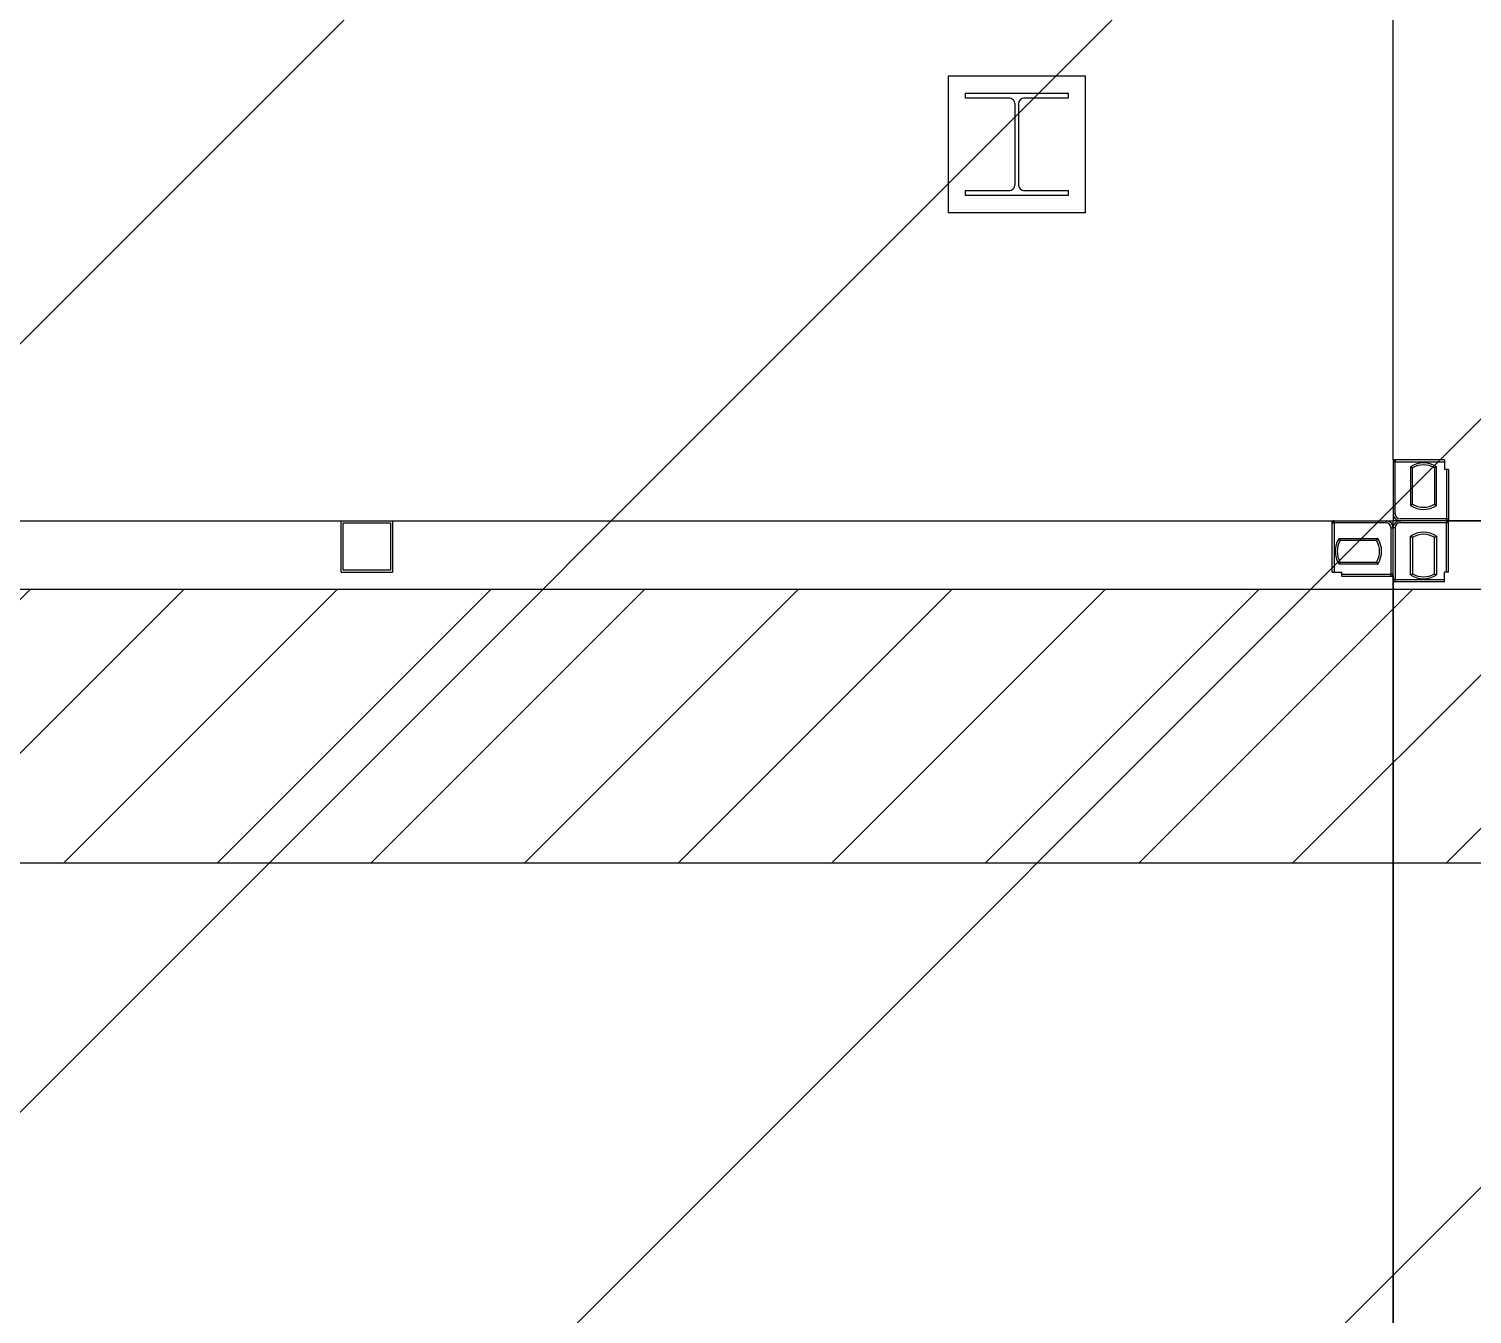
# Model space of a CAD drawing. Header units: millimetres. Extents: x -300 to 383236, y -195106 to -144646.
# Drawn here: x 296413.6 to 296666.8, y -149957.1 to -149731.7 of the extents above; entities that cross this region are included whole.
import ezdxf

# ---------------------------------------------------------------- set-up
doc = ezdxf.new("R2010")
doc.units = ezdxf.units.MM
doc.header["$LTSCALE"] = 60
doc.layers.add('C_TEXT_01', color=2, linetype='Continuous')

# ---------------------------------------------------------------- blocks, each defined once
blk = doc.blocks.new('KEY PLAN_NEW')
h = blk.add_hatch()
h.set_pattern_fill('ANSI31', color=253, scale=2)
h.set_pattern_definition([(45, (-1396.921, -1800.0236), (-4.490128, 4.490128), [])])
edge = h.paths.add_edge_path()
edge.add_line((-2006.862, -1075.944), (-2006.862, -1091.944))
edge.add_line((-2006.862, -1091.944), (-2067.862, -1091.944))
edge.add_line((-2067.862, -1091.944), (-2067.862, -1375.944))
edge.add_line((-2067.862, -1375.944), (-2006.862, -1375.944))
edge.add_line((-2006.862, -1375.944), (-2006.862, -1391.944))
edge.add_line((-2006.862, -1391.944), (-2007.862, -1391.944))
edge.add_line((-2007.862, -1391.944), (-2007.862, -1488.944))
edge.add_line((-2007.862, -1488.944), (-2008.306, -1488.944))
edge.add_arc((-2028.716, -1493.497), 20.912, 12.57767, 76.57873)
edge.add_line((-2023.862, -1473.157), (-2023.862, -1391.944))
edge.add_line((-2023.862, -1391.944), (-2247.862, -1391.944))
edge.add_line((-2247.862, -1391.944), (-2247.862, -1488.944))
edge.add_line((-2247.862, -1488.944), (-2263.862, -1488.944))
edge.add_line((-2263.862, -1488.944), (-2263.862, -1452.184))
edge.add_line((-2263.862, -1452.184), (-2549.862, -1452.184))
edge.add_line((-2549.862, -1452.184), (-2549.862, -1488.944))
edge.add_line((-2549.862, -1488.944), (-2565.862, -1488.944))
edge.add_line((-2565.862, -1488.944), (-2565.862, -1427.944))
edge.add_line((-2565.862, -1427.944), (-2720.862, -1427.944))
edge.add_line((-2720.862, -1427.944), (-2720.862, -1411.944))
edge.add_line((-2720.862, -1411.944), (-2623.862, -1411.944))
edge.add_line((-2623.862, -1411.944), (-2623.862, -1075.944))
edge.add_line((-2623.862, -1075.944), (-2563.862, -1075.944))
edge.add_line((-2563.862, -1075.944), (-2563.862, -1071.944))
edge.add_line((-2563.862, -1071.944), (-2547.862, -1071.944))
edge.add_line((-2547.862, -1071.944), (-2547.862, -1091.944))
edge.add_line((-2547.862, -1091.944), (-2607.862, -1091.944))
edge.add_line((-2607.862, -1091.944), (-2607.862, -1411.944))
edge.add_line((-2607.862, -1411.944), (-2549.862, -1411.944))
edge.add_line((-2549.862, -1411.944), (-2549.862, -1436.184))
edge.add_line((-2549.862, -1436.184), (-2263.862, -1436.184))
edge.add_line((-2263.862, -1436.184), (-2263.862, -1375.944))
edge.add_line((-2263.862, -1375.944), (-2083.862, -1375.944))
edge.add_line((-2083.862, -1375.944), (-2083.862, -1075.944))
edge.add_line((-2083.862, -1075.944), (-2006.862, -1075.944))
at = {"color": 253}
for p, q in [((-2123.862, -1368.384, 46), (-2123.862, -1075.504, 46)), ((-2123.862, -1368.384, 46), (-2123.862, -1371.944, 46)), ((-2120.862, -1368.384, 46), (-2120.862, -1368.944, 46)), ((-2120.622, -1368.944, 46), (-2120.862, -1368.944, 46)), ((-2240.302, -1371.944, 46), (-2127.422, -1371.944, 46)), ((-2185.362, -1374.944, 46), (-2185.362, -1371.944, 46)), ((-2182.362, -1371.944, 46), (-2182.362, -1374.944, 46)), ((-2127.422, -1371.944, 46), (-2123.862, -1371.944, 46)), ((-2123.862, -1375.504, 46), (-2123.862, -1371.944, 46)), ((-2120.622, -1371.944, 46), (-2123.862, -1371.944, 46)), ((-2123.862, -1375.184, 46), (-2123.862, -1371.944, 46)), ((-2120.622, -1371.944, 46), (-2123.862, -1371.944, 46)), ((-2120.622, -1371.944, 46), (-2067.102, -1371.944, 46)), ((-2067.102, -1371.944, 46), (-2120.622, -1371.944, 46)), ((-2185.242, -1374.824, 46), (-2185.242, -1372.064, 46)), ((-2185.242, -1372.064, 46), (-2182.482, -1372.064, 46)), ((-2182.482, -1372.064, 46), (-2182.482, -1374.824, 46)), ((-2185.362, -1374.944, 46), (-2182.362, -1374.944, 46)), ((-2182.482, -1374.824, 46), (-2185.242, -1374.824, 46)), ((-2182.482, -1374.824, 46), (-2185.242, -1374.824, 46)), ((-2127.422, -1374.944, 46), (-2126.862, -1374.944, 46)), ((-2126.862, -1375.184, 46), (-2126.862, -1374.944, 46)), ((-2123.862, -1375.184, 46), (-2123.862, -1428.704, 46)), ((-2120.622, -1374.944, 46), (-2120.862, -1374.944, 46)), ((-2120.862, -1375.504, 46), (-2120.862, -1374.944, 46)), ((-2263.862, -1375.944, 46), (-2083.862, -1375.944, 46)), ((-2123.862, -1488.384, 46), (-2123.862, -1375.504, 46)), ((-2247.862, -1391.944, 46), (-2023.862, -1391.944, 46))]:
    blk.add_line(p, q, dxfattribs=at)
at = {"color": 253, "linetype": 'Continuous'}
for p, q in [((-2120.862, -1368.384, 46), (-2123.862, -1368.384, 46)), ((-2123.742, -1368.504, 46), (-2123.862, -1368.504, 46)), ((-2123.742, -1368.384, 46), (-2123.742, -1368.504, 46)), ((-2123.742, -1368.504, 46), (-2120.862, -1368.504, 46)), ((-2123.742, -1371.534, 46), (-2123.742, -1368.504, 46)), ((-2122.837, -1368.782, 46), (-2122.837, -1371.045, 46)), ((-2122.717, -1370.979, 46), (-2122.717, -1368.849, 46)), ((-2121.447, -1368.849, 46), (-2121.447, -1370.979, 46)), ((-2121.327, -1371.045, 46), (-2121.327, -1368.782, 46)), ((-2120.742, -1368.944, 46), (-2120.742, -1371.824, 46)), ((-2120.622, -1368.944, 46), (-2120.622, -1371.944, 46)), ((-2127.422, -1374.944, 46), (-2127.422, -1371.944, 46)), ((-2127.302, -1372.064, 46), (-2127.302, -1371.944, 46)), ((-2124.272, -1372.064, 46), (-2124.272, -1371.944, 46)), ((-2123.742, -1371.534, 46), (-2123.862, -1371.534, 46)), ((-2120.742, -1371.824, 46), (-2123.452, -1371.824, 46)), ((-2123.452, -1372.064, 46), (-2123.452, -1371.944, 46)), ((-2120.742, -1371.944, 46), (-2120.742, -1371.824, 46)), ((-2120.622, -1371.824, 46), (-2120.742, -1371.824, 46)), ((-2120.742, -1371.944, 46), (-2120.742, -1372.064, 46)), ((-2120.622, -1374.944, 46), (-2120.622, -1371.944, 46)), ((-2127.422, -1372.064, 46), (-2127.302, -1372.064, 46)), ((-2127.302, -1372.064, 46), (-2127.302, -1374.944, 46)), ((-2124.272, -1372.064, 46), (-2127.302, -1372.064, 46)), ((-2123.982, -1372.064, 46), (-2123.982, -1372.064, 46)), ((-2123.982, -1372.064, 46), (-2123.982, -1372.064, 46)), ((-2123.982, -1372.354, 46), (-2123.862, -1372.354, 46)), ((-2123.982, -1375.064, 46), (-2123.982, -1372.354, 46)), ((-2123.742, -1372.354, 46), (-2123.862, -1372.354, 46)), ((-2123.742, -1372.064, 46), (-2123.742, -1372.064, 46)), ((-2123.742, -1372.064, 46), (-2123.742, -1372.064, 46)), ((-2123.742, -1372.354, 46), (-2123.742, -1375.384, 46)), ((-2120.742, -1372.064, 46), (-2123.452, -1372.064, 46)), ((-2122.837, -1375.105, 46), (-2122.837, -1372.842, 46)), ((-2121.327, -1372.842, 46), (-2121.327, -1375.105, 46)), ((-2120.622, -1372.064, 46), (-2120.742, -1372.064, 46)), ((-2120.742, -1374.944, 46), (-2120.742, -1372.064, 46)), ((-2127.023, -1372.969, 46), (-2124.761, -1372.969, 46)), ((-2124.827, -1373.089, 46), (-2126.957, -1373.089, 46)), ((-2122.717, -1372.909, 46), (-2122.717, -1375.039, 46)), ((-2121.447, -1375.039, 46), (-2121.447, -1372.909, 46)), ((-2124.761, -1374.479, 46), (-2127.023, -1374.479, 46)), ((-2126.957, -1374.359, 46), (-2124.827, -1374.359, 46)), ((-2126.862, -1375.064, 46), (-2123.982, -1375.064, 46)), ((-2126.862, -1375.184, 46), (-2123.862, -1375.184, 46)), ((-2123.862, -1375.064, 46), (-2123.982, -1375.064, 46)), ((-2123.982, -1375.184, 46), (-2123.982, -1375.064, 46)), ((-2123.742, -1375.384, 46), (-2123.862, -1375.384, 46)), ((-2123.742, -1375.504, 46), (-2123.742, -1375.384, 46)), ((-2123.742, -1375.384, 46), (-2120.862, -1375.384, 46)), ((-2120.862, -1375.504, 46), (-2123.862, -1375.504, 46))]:
    blk.add_line(p, q, dxfattribs=at)
for centre, radius, start, end in [((-2123.742, -1368.504, 46), 0.12, 90, 180), ((-2122.082, -1369.914, 46), 1.36, 56.27916, 123.72084), ((-2122.082, -1369.914, 46), 1.24, 59.1964, 120.8036), ((-2122.082, -1369.914, 46), 1.36, 236.27916, 303.72084), ((-2122.082, -1369.914, 46), 1.24, 239.1964, 300.8036), ((-2127.302, -1372.064, 46), 0.12, 90, 180), ((-2124.272, -1372.354, 46), 0.41, 0, 90), ((-2123.452, -1371.534, 46), 0.41, 180, 270), ((-2123.452, -1372.354, 46), 0.41, 90, 180), ((-2123.452, -1371.534, 46), 0.29, 180, 270), ((-2120.742, -1371.824, 46), 0.12, 270, 0), ((-2120.742, -1372.064, 46), 0.12, 0, 90), ((-2124.272, -1372.354, 46), 0.29, 0, 90), ((-2123.452, -1372.354, 46), 0.29, 90, 180), ((-2122.082, -1373.974, 46), 1.36, 56.27916, 123.72084), ((-2122.082, -1373.974, 46), 1.24, 59.1964, 120.8036), ((-2125.892, -1373.724, 46), 1.36, 146.27916, 213.72084), ((-2125.892, -1373.724, 46), 1.24, 149.1964, 210.8036), ((-2125.892, -1373.724, 46), 1.24, 329.1964, 30.8036), ((-2125.892, -1373.724, 46), 1.36, 326.27916, 33.72084), ((-2123.982, -1375.064, 46), 0.12, 270, 0), ((-2123.742, -1375.384, 46), 0.12, 180, 270), ((-2122.082, -1373.974, 46), 1.36, 236.27916, 303.72084), ((-2122.082, -1373.974, 46), 1.24, 239.1964, 300.8036)]:
    blk.add_arc(centre, radius, start, end, dxfattribs=at)
for points, knots in [([(-2122.837, -1368.782, 46), (-2122.836, -1368.783, 46), (-2122.836, -1368.783, 46), (-2122.835, -1368.783, 46), (-2122.834, -1368.784, 46), (-2122.832, -1368.785, 46), (-2122.829, -1368.786, 46), (-2122.827, -1368.787, 46), (-2122.822, -1368.79, 46), (-2122.818, -1368.792, 46), (-2122.811, -1368.796, 46), (-2122.807, -1368.798, 46), (-2122.802, -1368.801, 46), (-2122.8, -1368.802, 46), (-2122.798, -1368.804, 46), (-2122.797, -1368.804, 46), (-2122.795, -1368.805, 46), (-2122.794, -1368.806, 46), (-2122.79, -1368.808, 46), (-2122.786, -1368.81, 46), (-2122.779, -1368.813, 46), (-2122.776, -1368.815, 46), (-2122.77, -1368.819, 46), (-2122.767, -1368.821, 46), (-2122.763, -1368.823, 46), (-2122.762, -1368.823, 46), (-2122.761, -1368.824, 46), (-2122.76, -1368.824, 46), (-2122.758, -1368.826, 46), (-2122.756, -1368.826, 46), (-2122.752, -1368.829, 46), (-2122.749, -1368.83, 46), (-2122.744, -1368.833, 46), (-2122.741, -1368.835, 46), (-2122.739, -1368.836, 46), (-2122.738, -1368.837, 46), (-2122.737, -1368.837, 46), (-2122.736, -1368.838, 46), (-2122.735, -1368.838, 46), (-2122.734, -1368.839, 46), (-2122.731, -1368.841, 46), (-2122.729, -1368.842, 46), (-2122.725, -1368.844, 46), (-2122.724, -1368.844, 46), (-2122.722, -1368.845, 46), (-2122.722, -1368.846, 46), (-2122.721, -1368.846, 46), (-2122.721, -1368.846, 46), (-2122.72, -1368.847, 46), (-2122.72, -1368.847, 46), (-2122.719, -1368.848, 46), (-2122.718, -1368.848, 46), (-2122.717, -1368.848, 46), (-2122.717, -1368.849, 46)], [0, 0, 0, 0, 0.00782, 0.00782, 0.015639, 0.031279, 0.031279, 0.062557, 0.062557, 0.125114, 0.125114, 0.187671, 0.187671, 0.21895, 0.21895, 0.234589, 0.234589, 0.250228, 0.250228, 0.312785, 0.312785, 0.375342, 0.375342, 0.437899, 0.437899, 0.453538, 0.453538, 0.469178, 0.469178, 0.500456, 0.500456, 0.563013, 0.563013, 0.62557, 0.62557, 0.641209, 0.641209, 0.656849, 0.656849, 0.688127, 0.688127, 0.750684, 0.750684, 0.813241, 0.813241, 0.828881, 0.828881, 0.84452, 0.84452, 0.875798, 0.875798, 0.938355, 1, 1, 1, 1]), ([(-2121.447, -1368.849, 46), (-2121.447, -1368.848, 46), (-2121.446, -1368.848, 46), (-2121.445, -1368.848, 46), (-2121.444, -1368.847, 46), (-2121.443, -1368.847, 46), (-2121.442, -1368.846, 46), (-2121.442, -1368.846, 46), (-2121.442, -1368.846, 46), (-2121.441, -1368.845, 46), (-2121.44, -1368.844, 46), (-2121.438, -1368.844, 46), (-2121.435, -1368.842, 46), (-2121.433, -1368.841, 46), (-2121.43, -1368.839, 46), (-2121.429, -1368.838, 46), (-2121.427, -1368.838, 46), (-2121.427, -1368.837, 46), (-2121.426, -1368.837, 46), (-2121.425, -1368.836, 46), (-2121.422, -1368.835, 46), (-2121.42, -1368.833, 46), (-2121.414, -1368.83, 46), (-2121.412, -1368.829, 46), (-2121.407, -1368.826, 46), (-2121.406, -1368.826, 46), (-2121.404, -1368.824, 46), (-2121.403, -1368.824, 46), (-2121.402, -1368.823, 46), (-2121.401, -1368.823, 46), (-2121.397, -1368.821, 46), (-2121.394, -1368.819, 46), (-2121.387, -1368.815, 46), (-2121.384, -1368.813, 46), (-2121.377, -1368.81, 46), (-2121.374, -1368.808, 46), (-2121.37, -1368.806, 46), (-2121.369, -1368.805, 46), (-2121.367, -1368.804, 46), (-2121.366, -1368.804, 46), (-2121.363, -1368.802, 46), (-2121.362, -1368.801, 46), (-2121.356, -1368.798, 46), (-2121.353, -1368.796, 46), (-2121.345, -1368.792, 46), (-2121.342, -1368.79, 46), (-2121.336, -1368.787, 46), (-2121.334, -1368.786, 46), (-2121.331, -1368.785, 46), (-2121.33, -1368.784, 46), (-2121.329, -1368.783, 46), (-2121.328, -1368.783, 46), (-2121.327, -1368.783, 46), (-2121.327, -1368.782, 46)], [0, 0, 0, 0, 0.06206, 0.12459, 0.12459, 0.155854, 0.155854, 0.171487, 0.171487, 0.187119, 0.187119, 0.249648, 0.249648, 0.312178, 0.312178, 0.343442, 0.343442, 0.359075, 0.359075, 0.374707, 0.374707, 0.437236, 0.437236, 0.499766, 0.499766, 0.53103, 0.53103, 0.546663, 0.546663, 0.562295, 0.562295, 0.624824, 0.624824, 0.687353, 0.687353, 0.749883, 0.749883, 0.765515, 0.765515, 0.781147, 0.781147, 0.812412, 0.812412, 0.874941, 0.874941, 0.937471, 0.937471, 0.968735, 0.968735, 0.984368, 0.992184, 0.992184, 1, 1, 1, 1]), ([(-2122.837, -1371.045, 46), (-2122.836, -1371.045, 46), (-2122.836, -1371.044, 46), (-2122.835, -1371.044, 46), (-2122.834, -1371.043, 46), (-2122.832, -1371.042, 46), (-2122.829, -1371.041, 46), (-2122.827, -1371.04, 46), (-2122.822, -1371.037, 46), (-2122.818, -1371.035, 46), (-2122.811, -1371.031, 46), (-2122.807, -1371.029, 46), (-2122.802, -1371.026, 46), (-2122.8, -1371.025, 46), (-2122.798, -1371.024, 46), (-2122.797, -1371.023, 46), (-2122.795, -1371.022, 46), (-2122.794, -1371.022, 46), (-2122.79, -1371.019, 46), (-2122.786, -1371.017, 46), (-2122.779, -1371.014, 46), (-2122.776, -1371.012, 46), (-2122.77, -1371.008, 46), (-2122.767, -1371.007, 46), (-2122.763, -1371.004, 46), (-2122.762, -1371.004, 46), (-2122.761, -1371.003, 46), (-2122.76, -1371.003, 46), (-2122.758, -1371.002, 46), (-2122.756, -1371.001, 46), (-2122.752, -1370.998, 46), (-2122.749, -1370.997, 46), (-2122.744, -1370.994, 46), (-2122.741, -1370.993, 46), (-2122.739, -1370.991, 46), (-2122.738, -1370.991, 46), (-2122.737, -1370.99, 46), (-2122.736, -1370.99, 46), (-2122.735, -1370.989, 46), (-2122.734, -1370.988, 46), (-2122.731, -1370.986, 46), (-2122.729, -1370.985, 46), (-2122.725, -1370.984, 46), (-2122.724, -1370.983, 46), (-2122.722, -1370.982, 46), (-2122.722, -1370.982, 46), (-2122.721, -1370.981, 46), (-2122.721, -1370.981, 46), (-2122.72, -1370.981, 46), (-2122.72, -1370.98, 46), (-2122.719, -1370.98, 46), (-2122.718, -1370.979, 46), (-2122.717, -1370.979, 46), (-2122.717, -1370.979, 46)], [0, 0, 0, 0, 0.00782, 0.00782, 0.015639, 0.031279, 0.031279, 0.062557, 0.062557, 0.125114, 0.125114, 0.187671, 0.187671, 0.21895, 0.21895, 0.234589, 0.234589, 0.250228, 0.250228, 0.312785, 0.312785, 0.375342, 0.375342, 0.437899, 0.437899, 0.453538, 0.453538, 0.469178, 0.469178, 0.500456, 0.500456, 0.563013, 0.563013, 0.62557, 0.62557, 0.641209, 0.641209, 0.656849, 0.656849, 0.688127, 0.688127, 0.750684, 0.750684, 0.813241, 0.813241, 0.828881, 0.828881, 0.84452, 0.84452, 0.875798, 0.875798, 0.938355, 1, 1, 1, 1]), ([(-2121.447, -1370.979, 46), (-2121.447, -1370.979, 46), (-2121.446, -1370.979, 46), (-2121.445, -1370.98, 46), (-2121.444, -1370.98, 46), (-2121.443, -1370.981, 46), (-2121.442, -1370.981, 46), (-2121.442, -1370.981, 46), (-2121.442, -1370.982, 46), (-2121.441, -1370.982, 46), (-2121.44, -1370.983, 46), (-2121.438, -1370.984, 46), (-2121.435, -1370.985, 46), (-2121.433, -1370.986, 46), (-2121.43, -1370.988, 46), (-2121.429, -1370.989, 46), (-2121.427, -1370.99, 46), (-2121.427, -1370.99, 46), (-2121.426, -1370.991, 46), (-2121.425, -1370.991, 46), (-2121.422, -1370.993, 46), (-2121.42, -1370.994, 46), (-2121.414, -1370.997, 46), (-2121.412, -1370.998, 46), (-2121.407, -1371.001, 46), (-2121.406, -1371.002, 46), (-2121.404, -1371.003, 46), (-2121.403, -1371.003, 46), (-2121.402, -1371.004, 46), (-2121.401, -1371.004, 46), (-2121.397, -1371.007, 46), (-2121.394, -1371.008, 46), (-2121.387, -1371.012, 46), (-2121.384, -1371.014, 46), (-2121.377, -1371.017, 46), (-2121.374, -1371.019, 46), (-2121.37, -1371.022, 46), (-2121.369, -1371.022, 46), (-2121.367, -1371.023, 46), (-2121.366, -1371.024, 46), (-2121.363, -1371.025, 46), (-2121.362, -1371.026, 46), (-2121.356, -1371.029, 46), (-2121.353, -1371.031, 46), (-2121.345, -1371.035, 46), (-2121.342, -1371.037, 46), (-2121.336, -1371.04, 46), (-2121.334, -1371.041, 46), (-2121.331, -1371.042, 46), (-2121.33, -1371.043, 46), (-2121.329, -1371.044, 46), (-2121.328, -1371.044, 46), (-2121.327, -1371.045, 46), (-2121.327, -1371.045, 46)], [0, 0, 0, 0, 0.06206, 0.12459, 0.12459, 0.155854, 0.155854, 0.171487, 0.171487, 0.187119, 0.187119, 0.249648, 0.249648, 0.312178, 0.312178, 0.343442, 0.343442, 0.359075, 0.359075, 0.374707, 0.374707, 0.437236, 0.437236, 0.499766, 0.499766, 0.53103, 0.53103, 0.546663, 0.546663, 0.562295, 0.562295, 0.624824, 0.624824, 0.687353, 0.687353, 0.749883, 0.749883, 0.765515, 0.765515, 0.781147, 0.781147, 0.812412, 0.812412, 0.874941, 0.874941, 0.937471, 0.937471, 0.968735, 0.968735, 0.984368, 0.992184, 0.992184, 1, 1, 1, 1]), ([(-2122.837, -1372.842, 46), (-2122.836, -1372.843, 46), (-2122.836, -1372.843, 46), (-2122.835, -1372.843, 46), (-2122.834, -1372.844, 46), (-2122.832, -1372.845, 46), (-2122.829, -1372.846, 46), (-2122.827, -1372.847, 46), (-2122.822, -1372.85, 46), (-2122.818, -1372.852, 46), (-2122.811, -1372.856, 46), (-2122.807, -1372.858, 46), (-2122.802, -1372.861, 46), (-2122.8, -1372.862, 46), (-2122.798, -1372.864, 46), (-2122.797, -1372.864, 46), (-2122.795, -1372.865, 46), (-2122.794, -1372.866, 46), (-2122.79, -1372.868, 46), (-2122.786, -1372.87, 46), (-2122.779, -1372.873, 46), (-2122.776, -1372.875, 46), (-2122.77, -1372.879, 46), (-2122.767, -1372.881, 46), (-2122.763, -1372.883, 46), (-2122.762, -1372.883, 46), (-2122.761, -1372.884, 46), (-2122.76, -1372.884, 46), (-2122.758, -1372.886, 46), (-2122.756, -1372.886, 46), (-2122.752, -1372.889, 46), (-2122.749, -1372.89, 46), (-2122.744, -1372.893, 46), (-2122.741, -1372.895, 46), (-2122.739, -1372.896, 46), (-2122.738, -1372.897, 46), (-2122.737, -1372.897, 46), (-2122.736, -1372.898, 46), (-2122.735, -1372.898, 46), (-2122.734, -1372.899, 46), (-2122.731, -1372.901, 46), (-2122.729, -1372.902, 46), (-2122.725, -1372.904, 46), (-2122.724, -1372.904, 46), (-2122.722, -1372.905, 46), (-2122.722, -1372.906, 46), (-2122.721, -1372.906, 46), (-2122.721, -1372.906, 46), (-2122.72, -1372.907, 46), (-2122.72, -1372.907, 46), (-2122.719, -1372.908, 46), (-2122.718, -1372.908, 46), (-2122.717, -1372.908, 46), (-2122.717, -1372.909, 46)], [0, 0, 0, 0, 0.00782, 0.00782, 0.015639, 0.031279, 0.031279, 0.062557, 0.062557, 0.125114, 0.125114, 0.187671, 0.187671, 0.21895, 0.21895, 0.234589, 0.234589, 0.250228, 0.250228, 0.312785, 0.312785, 0.375342, 0.375342, 0.437899, 0.437899, 0.453538, 0.453538, 0.469178, 0.469178, 0.500456, 0.500456, 0.563013, 0.563013, 0.62557, 0.62557, 0.641209, 0.641209, 0.656849, 0.656849, 0.688127, 0.688127, 0.750684, 0.750684, 0.813241, 0.813241, 0.828881, 0.828881, 0.84452, 0.84452, 0.875798, 0.875798, 0.938355, 1, 1, 1, 1]), ([(-2121.447, -1372.909, 46), (-2121.447, -1372.908, 46), (-2121.446, -1372.908, 46), (-2121.445, -1372.908, 46), (-2121.444, -1372.907, 46), (-2121.443, -1372.907, 46), (-2121.442, -1372.906, 46), (-2121.442, -1372.906, 46), (-2121.442, -1372.906, 46), (-2121.441, -1372.905, 46), (-2121.44, -1372.904, 46), (-2121.438, -1372.904, 46), (-2121.435, -1372.902, 46), (-2121.433, -1372.901, 46), (-2121.43, -1372.899, 46), (-2121.429, -1372.898, 46), (-2121.427, -1372.898, 46), (-2121.427, -1372.897, 46), (-2121.426, -1372.897, 46), (-2121.425, -1372.896, 46), (-2121.422, -1372.895, 46), (-2121.42, -1372.893, 46), (-2121.414, -1372.89, 46), (-2121.412, -1372.889, 46), (-2121.407, -1372.886, 46), (-2121.406, -1372.886, 46), (-2121.404, -1372.884, 46), (-2121.403, -1372.884, 46), (-2121.402, -1372.883, 46), (-2121.401, -1372.883, 46), (-2121.397, -1372.881, 46), (-2121.394, -1372.879, 46), (-2121.387, -1372.875, 46), (-2121.384, -1372.873, 46), (-2121.377, -1372.87, 46), (-2121.374, -1372.868, 46), (-2121.37, -1372.866, 46), (-2121.369, -1372.865, 46), (-2121.367, -1372.864, 46), (-2121.366, -1372.864, 46), (-2121.363, -1372.862, 46), (-2121.362, -1372.861, 46), (-2121.356, -1372.858, 46), (-2121.353, -1372.856, 46), (-2121.345, -1372.852, 46), (-2121.342, -1372.85, 46), (-2121.336, -1372.847, 46), (-2121.334, -1372.846, 46), (-2121.331, -1372.845, 46), (-2121.33, -1372.844, 46), (-2121.329, -1372.843, 46), (-2121.328, -1372.843, 46), (-2121.327, -1372.843, 46), (-2121.327, -1372.842, 46)], [0, 0, 0, 0, 0.06206, 0.12459, 0.12459, 0.155854, 0.155854, 0.171487, 0.171487, 0.187119, 0.187119, 0.249648, 0.249648, 0.312178, 0.312178, 0.343442, 0.343442, 0.359075, 0.359075, 0.374707, 0.374707, 0.437236, 0.437236, 0.499766, 0.499766, 0.53103, 0.53103, 0.546663, 0.546663, 0.562295, 0.562295, 0.624824, 0.624824, 0.687353, 0.687353, 0.749883, 0.749883, 0.765515, 0.765515, 0.781147, 0.781147, 0.812412, 0.812412, 0.874941, 0.874941, 0.937471, 0.937471, 0.968735, 0.968735, 0.984368, 0.992184, 0.992184, 1, 1, 1, 1]), ([(-2127.023, -1372.969, 46), (-2127.023, -1372.969, 46), (-2127.022, -1372.97, 46), (-2127.022, -1372.97, 46), (-2127.021, -1372.972, 46), (-2127.02, -1372.973, 46), (-2127.019, -1372.976, 46), (-2127.018, -1372.978, 46), (-2127.015, -1372.983, 46), (-2127.013, -1372.987, 46), (-2127.009, -1372.994, 46), (-2127.007, -1372.998, 46), (-2127.004, -1373.003, 46), (-2127.003, -1373.005, 46), (-2127.002, -1373.008, 46), (-2127.001, -1373.009, 46), (-2127, -1373.01, 46), (-2127, -1373.011, 46), (-2126.997, -1373.016, 46), (-2126.996, -1373.019, 46), (-2126.992, -1373.026, 46), (-2126.99, -1373.029, 46), (-2126.987, -1373.036, 46), (-2126.985, -1373.039, 46), (-2126.983, -1373.043, 46), (-2126.982, -1373.043, 46), (-2126.981, -1373.045, 46), (-2126.981, -1373.046, 46), (-2126.98, -1373.048, 46), (-2126.979, -1373.049, 46), (-2126.977, -1373.054, 46), (-2126.975, -1373.056, 46), (-2126.972, -1373.061, 46), (-2126.971, -1373.064, 46), (-2126.969, -1373.067, 46), (-2126.969, -1373.067, 46), (-2126.968, -1373.069, 46), (-2126.968, -1373.069, 46), (-2126.967, -1373.071, 46), (-2126.966, -1373.072, 46), (-2126.965, -1373.075, 46), (-2126.964, -1373.077, 46), (-2126.962, -1373.08, 46), (-2126.961, -1373.081, 46), (-2126.96, -1373.083, 46), (-2126.96, -1373.083, 46), (-2126.959, -1373.084, 46), (-2126.959, -1373.084, 46), (-2126.959, -1373.085, 46), (-2126.959, -1373.086, 46), (-2126.958, -1373.087, 46), (-2126.957, -1373.087, 46), (-2126.957, -1373.088, 46), (-2126.957, -1373.089, 46)], [0, 0, 0, 0, 0.00782, 0.00782, 0.015639, 0.031279, 0.031279, 0.062557, 0.062557, 0.125114, 0.125114, 0.187671, 0.187671, 0.21895, 0.21895, 0.234589, 0.234589, 0.250228, 0.250228, 0.312785, 0.312785, 0.375342, 0.375342, 0.437899, 0.437899, 0.453538, 0.453538, 0.469178, 0.469178, 0.500456, 0.500456, 0.563013, 0.563013, 0.62557, 0.62557, 0.641209, 0.641209, 0.656849, 0.656849, 0.688127, 0.688127, 0.750684, 0.750684, 0.813241, 0.813241, 0.828881, 0.828881, 0.84452, 0.84452, 0.875798, 0.875798, 0.938355, 1, 1, 1, 1]), ([(-2124.761, -1372.969, 46), (-2124.761, -1372.969, 46), (-2124.761, -1372.97, 46), (-2124.762, -1372.97, 46), (-2124.762, -1372.972, 46), (-2124.763, -1372.973, 46), (-2124.765, -1372.976, 46), (-2124.766, -1372.978, 46), (-2124.769, -1372.983, 46), (-2124.771, -1372.987, 46), (-2124.774, -1372.994, 46), (-2124.776, -1372.998, 46), (-2124.779, -1373.003, 46), (-2124.78, -1373.005, 46), (-2124.782, -1373.008, 46), (-2124.782, -1373.009, 46), (-2124.783, -1373.01, 46), (-2124.784, -1373.011, 46), (-2124.786, -1373.016, 46), (-2124.788, -1373.019, 46), (-2124.792, -1373.026, 46), (-2124.793, -1373.029, 46), (-2124.797, -1373.036, 46), (-2124.799, -1373.039, 46), (-2124.801, -1373.043, 46), (-2124.801, -1373.043, 46), (-2124.802, -1373.045, 46), (-2124.803, -1373.046, 46), (-2124.804, -1373.048, 46), (-2124.805, -1373.049, 46), (-2124.807, -1373.054, 46), (-2124.809, -1373.056, 46), (-2124.811, -1373.061, 46), (-2124.813, -1373.064, 46), (-2124.814, -1373.067, 46), (-2124.815, -1373.067, 46), (-2124.815, -1373.069, 46), (-2124.816, -1373.069, 46), (-2124.817, -1373.071, 46), (-2124.817, -1373.072, 46), (-2124.819, -1373.075, 46), (-2124.82, -1373.077, 46), (-2124.822, -1373.08, 46), (-2124.823, -1373.081, 46), (-2124.824, -1373.083, 46), (-2124.824, -1373.083, 46), (-2124.824, -1373.084, 46), (-2124.824, -1373.084, 46), (-2124.825, -1373.085, 46), (-2124.825, -1373.086, 46), (-2124.826, -1373.087, 46), (-2124.826, -1373.087, 46), (-2124.827, -1373.088, 46), (-2124.827, -1373.089, 46)], [0, 0, 0, 0, 0.00782, 0.00782, 0.015639, 0.031279, 0.031279, 0.062557, 0.062557, 0.125114, 0.125114, 0.187671, 0.187671, 0.21895, 0.21895, 0.234589, 0.234589, 0.250228, 0.250228, 0.312785, 0.312785, 0.375342, 0.375342, 0.437899, 0.437899, 0.453538, 0.453538, 0.469178, 0.469178, 0.500456, 0.500456, 0.563013, 0.563013, 0.62557, 0.62557, 0.641209, 0.641209, 0.656849, 0.656849, 0.688127, 0.688127, 0.750684, 0.750684, 0.813241, 0.813241, 0.828881, 0.828881, 0.84452, 0.84452, 0.875798, 0.875798, 0.938355, 1, 1, 1, 1]), ([(-2126.957, -1374.359, 46), (-2126.957, -1374.359, 46), (-2126.957, -1374.36, 46), (-2126.958, -1374.36, 46), (-2126.959, -1374.362, 46), (-2126.959, -1374.362, 46), (-2126.959, -1374.363, 46), (-2126.959, -1374.363, 46), (-2126.96, -1374.364, 46), (-2126.96, -1374.364, 46), (-2126.961, -1374.366, 46), (-2126.962, -1374.367, 46), (-2126.964, -1374.371, 46), (-2126.965, -1374.372, 46), (-2126.966, -1374.375, 46), (-2126.967, -1374.376, 46), (-2126.968, -1374.378, 46), (-2126.968, -1374.379, 46), (-2126.969, -1374.38, 46), (-2126.969, -1374.38, 46), (-2126.971, -1374.383, 46), (-2126.972, -1374.386, 46), (-2126.975, -1374.391, 46), (-2126.977, -1374.394, 46), (-2126.979, -1374.398, 46), (-2126.98, -1374.399, 46), (-2126.981, -1374.402, 46), (-2126.981, -1374.402, 46), (-2126.982, -1374.404, 46), (-2126.983, -1374.405, 46), (-2126.985, -1374.408, 46), (-2126.987, -1374.412, 46), (-2126.99, -1374.418, 46), (-2126.992, -1374.421, 46), (-2126.996, -1374.428, 46), (-2126.997, -1374.431, 46), (-2127, -1374.436, 46), (-2127, -1374.437, 46), (-2127.001, -1374.439, 46), (-2127.002, -1374.439, 46), (-2127.003, -1374.442, 46), (-2127.004, -1374.444, 46), (-2127.007, -1374.449, 46), (-2127.009, -1374.453, 46), (-2127.013, -1374.46, 46), (-2127.015, -1374.464, 46), (-2127.018, -1374.469, 46), (-2127.019, -1374.471, 46), (-2127.02, -1374.474, 46), (-2127.021, -1374.475, 46), (-2127.022, -1374.477, 46), (-2127.022, -1374.478, 46), (-2127.023, -1374.478, 46), (-2127.023, -1374.479, 46)], [0, 0, 0, 0, 0.06206, 0.12459, 0.12459, 0.155854, 0.155854, 0.171487, 0.171487, 0.187119, 0.187119, 0.249648, 0.249648, 0.312178, 0.312178, 0.343442, 0.343442, 0.359075, 0.359075, 0.374707, 0.374707, 0.437236, 0.437236, 0.499766, 0.499766, 0.53103, 0.53103, 0.546663, 0.546663, 0.562295, 0.562295, 0.624824, 0.624824, 0.687353, 0.687353, 0.749883, 0.749883, 0.765515, 0.765515, 0.781147, 0.781147, 0.812412, 0.812412, 0.874941, 0.874941, 0.937471, 0.937471, 0.968735, 0.968735, 0.984368, 0.992184, 0.992184, 1, 1, 1, 1]), ([(-2124.827, -1374.359, 46), (-2124.827, -1374.359, 46), (-2124.826, -1374.36, 46), (-2124.826, -1374.36, 46), (-2124.825, -1374.362, 46), (-2124.825, -1374.362, 46), (-2124.824, -1374.363, 46), (-2124.824, -1374.363, 46), (-2124.824, -1374.364, 46), (-2124.824, -1374.364, 46), (-2124.823, -1374.366, 46), (-2124.822, -1374.367, 46), (-2124.82, -1374.371, 46), (-2124.819, -1374.372, 46), (-2124.817, -1374.375, 46), (-2124.817, -1374.376, 46), (-2124.816, -1374.378, 46), (-2124.815, -1374.379, 46), (-2124.815, -1374.38, 46), (-2124.814, -1374.38, 46), (-2124.813, -1374.383, 46), (-2124.811, -1374.386, 46), (-2124.809, -1374.391, 46), (-2124.807, -1374.394, 46), (-2124.805, -1374.398, 46), (-2124.804, -1374.399, 46), (-2124.803, -1374.402, 46), (-2124.802, -1374.402, 46), (-2124.801, -1374.404, 46), (-2124.801, -1374.405, 46), (-2124.799, -1374.408, 46), (-2124.797, -1374.412, 46), (-2124.793, -1374.418, 46), (-2124.792, -1374.421, 46), (-2124.788, -1374.428, 46), (-2124.786, -1374.431, 46), (-2124.784, -1374.436, 46), (-2124.783, -1374.437, 46), (-2124.782, -1374.439, 46), (-2124.782, -1374.439, 46), (-2124.78, -1374.442, 46), (-2124.779, -1374.444, 46), (-2124.776, -1374.449, 46), (-2124.774, -1374.453, 46), (-2124.771, -1374.46, 46), (-2124.769, -1374.464, 46), (-2124.766, -1374.469, 46), (-2124.765, -1374.471, 46), (-2124.763, -1374.474, 46), (-2124.762, -1374.475, 46), (-2124.762, -1374.477, 46), (-2124.761, -1374.478, 46), (-2124.761, -1374.478, 46), (-2124.761, -1374.479, 46)], [0, 0, 0, 0, 0.06206, 0.12459, 0.12459, 0.155854, 0.155854, 0.171487, 0.171487, 0.187119, 0.187119, 0.249648, 0.249648, 0.312178, 0.312178, 0.343442, 0.343442, 0.359075, 0.359075, 0.374707, 0.374707, 0.437236, 0.437236, 0.499766, 0.499766, 0.53103, 0.53103, 0.546663, 0.546663, 0.562295, 0.562295, 0.624824, 0.624824, 0.687353, 0.687353, 0.749883, 0.749883, 0.765515, 0.765515, 0.781147, 0.781147, 0.812412, 0.812412, 0.874941, 0.874941, 0.937471, 0.937471, 0.968735, 0.968735, 0.984368, 0.992184, 0.992184, 1, 1, 1, 1]), ([(-2122.837, -1375.105, 46), (-2122.836, -1375.105, 46), (-2122.836, -1375.104, 46), (-2122.835, -1375.104, 46), (-2122.834, -1375.103, 46), (-2122.832, -1375.102, 46), (-2122.829, -1375.101, 46), (-2122.827, -1375.1, 46), (-2122.822, -1375.097, 46), (-2122.818, -1375.095, 46), (-2122.811, -1375.091, 46), (-2122.807, -1375.089, 46), (-2122.802, -1375.086, 46), (-2122.8, -1375.085, 46), (-2122.798, -1375.084, 46), (-2122.797, -1375.083, 46), (-2122.795, -1375.082, 46), (-2122.794, -1375.082, 46), (-2122.79, -1375.079, 46), (-2122.786, -1375.077, 46), (-2122.779, -1375.074, 46), (-2122.776, -1375.072, 46), (-2122.77, -1375.068, 46), (-2122.767, -1375.067, 46), (-2122.763, -1375.064, 46), (-2122.762, -1375.064, 46), (-2122.761, -1375.063, 46), (-2122.76, -1375.063, 46), (-2122.758, -1375.062, 46), (-2122.756, -1375.061, 46), (-2122.752, -1375.058, 46), (-2122.749, -1375.057, 46), (-2122.744, -1375.054, 46), (-2122.741, -1375.053, 46), (-2122.739, -1375.051, 46), (-2122.738, -1375.051, 46), (-2122.737, -1375.05, 46), (-2122.736, -1375.05, 46), (-2122.735, -1375.049, 46), (-2122.734, -1375.048, 46), (-2122.731, -1375.046, 46), (-2122.729, -1375.045, 46), (-2122.725, -1375.044, 46), (-2122.724, -1375.043, 46), (-2122.722, -1375.042, 46), (-2122.722, -1375.042, 46), (-2122.721, -1375.041, 46), (-2122.721, -1375.041, 46), (-2122.72, -1375.041, 46), (-2122.72, -1375.04, 46), (-2122.719, -1375.04, 46), (-2122.718, -1375.039, 46), (-2122.717, -1375.039, 46), (-2122.717, -1375.039, 46)], [0, 0, 0, 0, 0.00782, 0.00782, 0.015639, 0.031279, 0.031279, 0.062557, 0.062557, 0.125114, 0.125114, 0.187671, 0.187671, 0.21895, 0.21895, 0.234589, 0.234589, 0.250228, 0.250228, 0.312785, 0.312785, 0.375342, 0.375342, 0.437899, 0.437899, 0.453538, 0.453538, 0.469178, 0.469178, 0.500456, 0.500456, 0.563013, 0.563013, 0.62557, 0.62557, 0.641209, 0.641209, 0.656849, 0.656849, 0.688127, 0.688127, 0.750684, 0.750684, 0.813241, 0.813241, 0.828881, 0.828881, 0.84452, 0.84452, 0.875798, 0.875798, 0.938355, 1, 1, 1, 1]), ([(-2121.447, -1375.039, 46), (-2121.447, -1375.039, 46), (-2121.446, -1375.039, 46), (-2121.445, -1375.04, 46), (-2121.444, -1375.04, 46), (-2121.443, -1375.041, 46), (-2121.442, -1375.041, 46), (-2121.442, -1375.041, 46), (-2121.442, -1375.042, 46), (-2121.441, -1375.042, 46), (-2121.44, -1375.043, 46), (-2121.438, -1375.044, 46), (-2121.435, -1375.045, 46), (-2121.433, -1375.046, 46), (-2121.43, -1375.048, 46), (-2121.429, -1375.049, 46), (-2121.427, -1375.05, 46), (-2121.427, -1375.05, 46), (-2121.426, -1375.051, 46), (-2121.425, -1375.051, 46), (-2121.422, -1375.053, 46), (-2121.42, -1375.054, 46), (-2121.414, -1375.057, 46), (-2121.412, -1375.058, 46), (-2121.407, -1375.061, 46), (-2121.406, -1375.062, 46), (-2121.404, -1375.063, 46), (-2121.403, -1375.063, 46), (-2121.402, -1375.064, 46), (-2121.401, -1375.064, 46), (-2121.397, -1375.067, 46), (-2121.394, -1375.068, 46), (-2121.387, -1375.072, 46), (-2121.384, -1375.074, 46), (-2121.377, -1375.077, 46), (-2121.374, -1375.079, 46), (-2121.37, -1375.082, 46), (-2121.369, -1375.082, 46), (-2121.367, -1375.083, 46), (-2121.366, -1375.084, 46), (-2121.363, -1375.085, 46), (-2121.362, -1375.086, 46), (-2121.356, -1375.089, 46), (-2121.353, -1375.091, 46), (-2121.345, -1375.095, 46), (-2121.342, -1375.097, 46), (-2121.336, -1375.1, 46), (-2121.334, -1375.101, 46), (-2121.331, -1375.102, 46), (-2121.33, -1375.103, 46), (-2121.329, -1375.104, 46), (-2121.328, -1375.104, 46), (-2121.327, -1375.105, 46), (-2121.327, -1375.105, 46)], [0, 0, 0, 0, 0.06206, 0.12459, 0.12459, 0.155854, 0.155854, 0.171487, 0.171487, 0.187119, 0.187119, 0.249648, 0.249648, 0.312178, 0.312178, 0.343442, 0.343442, 0.359075, 0.359075, 0.374707, 0.374707, 0.437236, 0.437236, 0.499766, 0.499766, 0.53103, 0.53103, 0.546663, 0.546663, 0.562295, 0.562295, 0.624824, 0.624824, 0.687353, 0.687353, 0.749883, 0.749883, 0.765515, 0.765515, 0.781147, 0.781147, 0.812412, 0.812412, 0.874941, 0.874941, 0.937471, 0.937471, 0.968735, 0.968735, 0.984368, 0.992184, 0.992184, 1, 1, 1, 1])]:
    blk.add_open_spline(points, degree=3, knots=knots, dxfattribs=at)
at = {"layer": 'C_TEXT_01', "color": 253, "elevation": 46}
blk.add_lwpolyline([(-2149.862, -1353.937), (-2149.862, -1345.937), (-2141.862, -1345.937), (-2141.862, -1353.937)], close=True, dxfattribs=at)
blk.add_lwpolyline([(-2145.862, -1352.937), (-2148.862, -1352.937), (-2148.862, -1352.637), (-2146.322, -1352.637, 0.414214), (-2145.962, -1352.277), (-2145.962, -1347.597, 0.414214), (-2146.322, -1347.237), (-2148.862, -1347.237), (-2148.862, -1346.937), (-2142.862, -1346.937), (-2142.862, -1347.237), (-2145.402, -1347.237, 0.414214), (-2145.762, -1347.597), (-2145.762, -1352.277, 0.414214), (-2145.402, -1352.637), (-2142.862, -1352.637), (-2142.862, -1352.937), (-2145.862, -1352.937)], format="xyb", dxfattribs=at)

msp = doc.modelspace()

# ---------------------------------------------------------------- hatches: boundary and pattern name
h = msp.add_hatch()
h.set_pattern_fill('ANSI31', color=3, scale=30)
h.set_pattern_definition([(45, (291353.13, -304771.26), (-67.35192, 67.35192), [])])
h.paths.add_polyline_path([(298119.37, -151163.33), (294617.87, -151163.33), (294617.87, -148265.62), (298119.37, -148265.62)])

# ---------------------------------------------------------------- block references
at = {"xscale": 3, "yscale": 3, "zscale": 3}
msp.add_blockref('KEY PLAN_NEW', (303024.48, -145702.13), dxfattribs=at)

doc.saveas('drawing.dxf')
